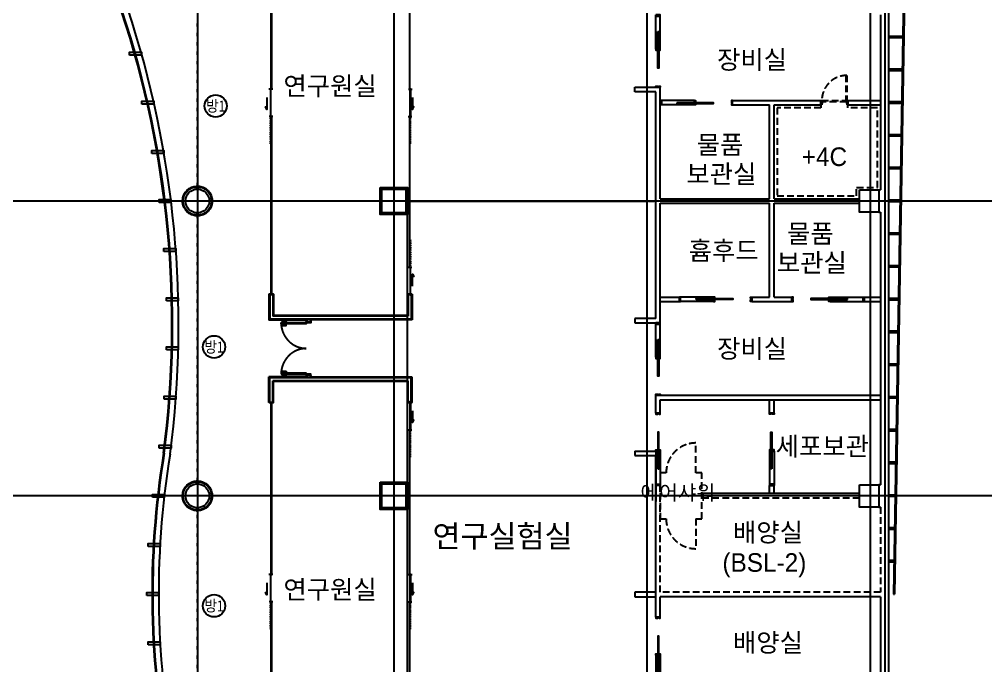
# Model space of a CAD drawing. Header units: metres. Extents: x 630750 to 860239, y 578133 to 726633.
# Drawn here: x 741923 to 774389, y 627208 to 648910 of the extents above; entities that cross this region are included whole.
import ezdxf
from ezdxf.enums import TextEntityAlignment as Align

# ---------------------------------------------------------------- set-up
doc = ezdxf.new("R2010")
doc.units = ezdxf.units.M
doc.header["$LTSCALE"] = 300
for name, pattern in [('DASHDOT', [25.4, 12.7, -6.35, 0, -6.35]), ('HID1', [0.375, 0.25, -0.125]), ('HIDDEN', [2, 1, -1]), ('HIDDEN-1', [1.4, 0.35, -0.7, 0.35]), ('HIDDEN2', [0.1875, 0.125, -0.0625]), ('업무시설_xr-base$0$CONTINOUS', [0])]:
    doc.linetypes.add(name, pattern=pattern)
for name, color, linetype in [('A-AL', 6, 'Continuous'), ('A-CEN-1', 1, 'Continuous'), ('A-CON', 2, 'Continuous'), ('A-DOR', 4, 'Continuous'), ('A-TXT', 3, 'Continuous'), ('A-WAL-DW', 7, 'Continuous'), ('A-WIN-GLASS', 4, 'Continuous'), ('fire shutter', 2, 'Continuous'), ('INT', 117, 'Continuous'), ('KUK-DOOR', 4, 'Continuous'), ('KUK-DOOR-FRAME', 4, 'Continuous'), ('KUK-WALL-DRYWALL', 4, 'Continuous'), ('KUK-WALL-FIN 1', 30, 'Continuous'), ('KUK-WINDOW', 4, 'Continuous'), ('블럭', 7, 'Continuous'), ('외장그레이팅', 4, 'Continuous'), ('특수설계 영역', 225, 'Continuous'), ('프레임', 5, 'Continuous')]:
    doc.layers.add(name, color=color, linetype=linetype)
doc.layers.add('area', color=7, linetype='Continuous', true_color=0xc0a0de)
doc.layers.add('tel 1구', color=7, linetype='Continuous', lineweight=5, true_color=0x0074cb)
doc.styles.add('TEXT', font='')
doc.styles.add('돋움', font='')
doc.styles.get('TEXT').set_extended_font_data('DotumChe')
doc.styles.get('돋움').set_extended_font_data('Dotum')

# ---------------------------------------------------------------- blocks, each defined once
blk = doc.blocks.new('미닫이문1200')
at = {"layer": 'A-DOR'}
blk.add_line((1280, -150), (2390, -150), dxfattribs=at)
for points in [[(0, 0), (40, 0), (40, -65), (20, -65), (20, -115), (40, -115), (40, -150), (0, -150)], [(1280, 0), (1240, 0), (1240, -65), (1280, -65)], [(2430, 0), (2390, 0), (2390, 0), (2390, 0), (2390, 0), (2390, 0), (2390, -150), (2430, -150)], [(1870, -75), (1870, -105), (640, -105), (640, -75)], [(1280, -115), (1240, -115), (1240, -150), (1280, -150)]]:
    blk.add_lwpolyline(points, close=True, dxfattribs=at)
at = {"layer": 'A-WAL-DW'}
blk.add_line((1280, 0), (2430, 0), dxfattribs=at)

msp = doc.modelspace()

# ---------------------------------------------------------------- linework, layer by layer
at = {"elevation": 0}
for points in [[(745626.4, 647710.2), (745626.4, 647810.2), (746026.4, 647810.2), (746026.4, 647710.2)], [(746043.3, 646058.7), (746043.3, 646158.7), (746443.3, 646158.7), (746443.3, 646058.7)], [(746373.3, 644409.5), (746373.3, 644509.5), (746773.3, 644509.5), (746773.3, 644409.5)], [(746618.8, 642760.2), (746618.8, 642860.2), (747018.8, 642860.2), (747018.8, 642760.2)], [(746781.7, 641110.2), (746781.7, 641210.2), (747181.7, 641210.2), (747181.7, 641110.2)], [(746863.1, 639460.2), (746863.1, 639560.2), (747263.1, 639560.2), (747263.1, 639460.2)], [(746863.8, 637810.2), (746863.8, 637910.2), (747263.8, 637910.2), (747263.8, 637810.2)], [(746783.7, 636160.2), (746783.7, 636260.2), (747183.7, 636260.2), (747183.7, 636160.2)], [(746622.2, 634510.2), (746622.2, 634610.2), (747022.2, 634610.2), (747022.2, 634510.2)], [(746394.1, 632860.2), (746394.1, 632960.2), (746794.1, 632960.2), (746794.1, 632860.2)], [(746251.7, 631210.2), (746251.7, 631310.2), (746651.7, 631310.2), (746651.7, 631210.2)], [(746204.4, 629560.2), (746204.4, 629660.2), (746604.4, 629660.2), (746604.4, 629560.2)], [(746251.7, 627910.1), (746251.7, 628010.1), (746651.7, 628010.1), (746651.7, 627910.1)]]:
    msp.add_lwpolyline(points, close=True, dxfattribs=at)
at = {"layer": 'A-AL', "ltscale": 3}
msp.add_line((771124.4, 669180.2, 0), (771124.4, 613140.2, 0), dxfattribs=at)
at = {"layer": 'A-CEN-1', "linetype": 'Continuous'}
for p, q in [((747904.4, 706258.8, 0), (747904.4, 608420.8, 0)), ((747904.4, 706258.8, 0), (747904.4, 599969.6, 0)), ((754504.4, 706258.8, 0), (754504.4, 608420.8, 0)), ((754504.4, 706258.8, 0), (754504.4, 599969.6, 0)), ((763004.4, 706258.8, 0), (763004.4, 599969.6, 0)), ((763004.4, 706258.8, 0), (763004.4, 608420.8, 0)), ((770504.4, 706258.8, 0), (770504.4, 608420.8, 0)), ((770504.4, 706258.8, 0), (770504.4, 599969.6, 0)), ((796986.4, 642810.2, 0), (706331.8, 642810.2, 0)), ((796986.4, 632910.2, 0), (735004.4, 632910.2, 0))]:
    msp.add_line(p, q, dxfattribs=at)
at = {"layer": 'A-CON'}
for points in [[(754104.4, 643210.2), (754904.4, 643210.2), (754904.4, 642410.2), (754104.4, 642410.2)], [(754104.4, 633310.2), (754904.4, 633310.2), (754904.4, 632510.2), (754104.4, 632510.2)]]:
    msp.add_lwpolyline(points, close=True, dxfattribs=at)
at = {"layer": 'A-CON', "elevation": 0}
for points in [[(770154.4, 643185.2), (770804.4, 643185.2), (770804.4, 642435.2), (770154.4, 642435.2)], [(770154.4, 633285.2), (770804.4, 633285.2), (770804.4, 632535.2), (770154.4, 632535.2)]]:
    msp.add_lwpolyline(points, close=True, dxfattribs=at)
at = {"layer": 'A-CON'}
for centre in [(747904.4, 642810.2, 0), (747904.4, 632910.2, 0)]:
    msp.add_circle(centre, 400, dxfattribs=at)
at = {"layer": 'A-WAL-DW'}
for p, q in [((771004.4, 669180.2, 0), (771004.4, 613140.2, 0)), ((770854.4, 649060.2, 0), (770854.4, 643185.2, 0)), ((762604.2, 646630.2, 0), (763454.4, 646630.2, 0)), ((762604.2, 646480.2, 0), (762604.2, 646630.2, 0)), ((763304.4, 646480.2, 0), (762604.2, 646480.2, 0)), ((763304.2, 642885.3, 0), (763304.2, 646480.2, 0)), ((763304.4, 638865.2, 0), (763304.4, 646480.2, 0)), ((763454.4, 642885.2, 0), (763454.2, 646630.2, 0)), ((765884.4, 646035.2, 0), (765884.4, 646185.2, 0)), ((765884.4, 646185.2, 0), (768854.4, 646185.2, 0)), ((768854.4, 646185.2, 0), (768854.4, 646035.2, 0)), ((769754.4, 646185.2, 0), (770854.4, 646185.2, 0)), ((769754.4, 646185.2, 0), (769754.4, 646035.2, 0)), ((765884.4, 646035.2, 0), (767129.4, 646035.2, 0)), ((767129.4, 642885.2, 0), (767129.4, 646035.2, 0)), ((767279.4, 642885.2, 0), (767279.4, 646035.3, 0)), ((767279.4, 646035.2, 0), (768854.4, 646035.2, 0)), ((769754.4, 646035.2, 0), (770854.4, 646035.2, 0)), ((770154.4, 642885.2, 0), (770154.4, 643160.2, 0)), ((770804.4, 643185.2, 0), (770854.4, 643185.2, 0)), ((770804.4, 643185.2, 0), (770854.4, 643185.2, 0)), ((763454.4, 642885.2, 0), (767129.4, 642885.2, 0)), ((767279.4, 642885.2, 0), (770154.4, 642885.2, 0)), ((763304.4, 638865.2, 0), (763304.4, 642735.2, 0)), ((763454.4, 638715.2, 0), (763454.4, 642735.2, 0)), ((763454.4, 642735.2, 0), (767129.4, 642735.2, 0)), ((767129.4, 639580.1, 0), (767129.4, 642735.2, 0)), ((767279.4, 642735.2, 0), (770154.4, 642735.2, 0)), ((767279.4, 639580.1, 0), (767279.4, 642735.2, 0)), ((770804.4, 642435.2, 0), (770854.4, 642435.2, 0)), ((770854.4, 642435.2, 0), (770854.4, 633285.2, 0)), ((763454.4, 639580.1, 0), (764099.4, 639580.1, 0)), ((764099.4, 639430.1, 0), (764099.4, 639580.1, 0)), ((766529.4, 639430.1, 0), (766529.4, 639580.1, 0)), ((766529.4, 639580.1, 0), (767129.4, 639580.1, 0)), ((767279.4, 639580.1, 0), (767879.4, 639580.1, 0)), ((767879.4, 639430.1, 0), (767879.4, 639580.1, 0)), ((769159.4, 639430.1, 0), (769159.4, 639580.1, 0)), ((769159.4, 639580.1, 0), (770854.4, 639580.1, 0)), ((763454.4, 639430.1, 0), (764099.4, 639430.1, 0)), ((766529.4, 639430.1, 0), (767879.4, 639430.1, 0)), ((769159.4, 639430.1, 0), (770854.4, 639430.1, 0)), ((762604.4, 638865.2, 0), (762604.4, 638715.2, 0)), ((763304.4, 638865.2, 0), (762604.4, 638865.2, 0)), ((762604.4, 638715.2, 0), (763454.4, 638715.2, 0)), ((763304.4, 636285.2, 0), (770854.4, 636285.2, 0)), ((763304.4, 635690.2, 0), (763304.4, 636285.2, 0)), ((763454.4, 636135.2, 0), (770854.4, 636135.2, 0)), ((763454.4, 635690.2, 0), (763454.4, 636135.2, 0)), ((767129.4, 635690.2, 0), (767129.4, 636135.2, 0)), ((767279.4, 635690.2, 0), (767279.4, 636135.2, 0)), ((763304.4, 635690.2, 0), (763454.4, 635690.2, 0)), ((767279.4, 635690.2, 0), (767129.4, 635690.2, 0)), ((762604.4, 634410.2, 0), (763304.4, 634410.2, 0)), ((762604.4, 634410.2, 0), (762604.4, 634260.2, 0)), ((762604.4, 634260.2, 0), (763304.4, 634260.2, 0)), ((763304.4, 629671.5, 0), (763304.4, 634260.2, 0)), ((763304.4, 629671.5, 0), (763304.4, 634260.2, 0)), ((763304.4, 628840.2, 0), (763304.4, 633260.2, 0)), ((763454.4, 633260.2, 0), (763304.4, 633260.2, 0)), ((767129.4, 632985.2, 0), (767129.4, 633260.2, 0)), ((767129.4, 633260.2, 0), (767279.4, 633260.2, 0)), ((767279.4, 632985.2, 0), (767279.4, 633260.2, 0)), ((770854.4, 633285.2, 0), (770804.4, 633285.2, 0)), ((770804.4, 633285.2, 0), (770854.4, 633285.2, 0)), ((770154.4, 632985.2, 0), (764854.4, 632985.2, 0)), ((762604.4, 629671.5, 0), (762604.4, 629521.5, 0)), ((763304.4, 629671.5, 0), (762604.4, 629671.5, 0)), ((762604.4, 629521.5, 0), (763304.4, 629521.5, 0)), ((763454.4, 628840.2, 0), (763454.4, 629521.5, 0)), ((770854.4, 629521.5, 0), (763454.4, 629521.5, 0)), ((770854.4, 629521.5, 0), (770854.4, 626685.2, 0)), ((763304.4, 628840.2, 0), (763454.4, 628840.2, 0))]:
    msp.add_line(p, q, dxfattribs=at)
at = {"layer": 'A-WAL-DW', "linetype": 'HIDDEN2', "ltscale": 5}
msp.add_line((754904.4, 642810.2, 0), (763304.2, 642810.2, 0), dxfattribs=at)
at = {"layer": 'A-WIN-GLASS'}
for centre, radius, start, end in [((713533.6, 638671.5, 0), 33516, 352.57391, 18.26574), ((713533.6, 638671.5, 0), 33540, 352.57391, 18.2664), ((775404.4, 629610.2, 0), 29024, 170.60672, 191.6307), ((775404.4, 629610.2, 0), 29000, 170.60672, 191.63167)]:
    msp.add_arc(centre, radius, start, end, dxfattribs=at)
at = {"layer": 'A-WIN-GLASS', "color": 9}
for centre, radius, start, end in [((713533.6, 638671.5, 0), 33740, 352.57391, 18.30171), ((775404.4, 629610.2, 0), 28800, 170.60672, 191.63979)]:
    msp.add_arc(centre, radius, start, end, dxfattribs=at)
at = {"layer": 'area', "ltscale": 0.7}
msp.add_lwpolyline([(754959.4, 642810.2), (763004.4, 642810.2), (763004.4, 624760.2), (754959.4, 624760.2)], close=True, dxfattribs=at)
at = {"layer": 'fire shutter', "color": 2, "linetype": 'HIDDEN-1', "elevation": 0}
for points in [[(747904.4, 643310.2), (747904.4, 648910.2)], [(747904.4, 633410.2), (747904.4, 642310.2)], [(747904.4, 626810.2), (747904.4, 632410.2)]]:
    msp.add_lwpolyline(points, dxfattribs=at)
at = {"layer": 'fire shutter', "elevation": 0}
for points in [[(747934.4, 643240.2), (747874.4, 643240.2), (747874.4, 643310.2), (747934.4, 643310.2)], [(747934.4, 642380.2), (747874.4, 642380.2), (747874.4, 642310.2), (747934.4, 642310.2)], [(747934.4, 633340.2), (747874.4, 633340.2), (747874.4, 633410.2), (747934.4, 633410.2)], [(747934.4, 632480.2), (747874.4, 632480.2), (747874.4, 632410.2), (747934.4, 632410.2)]]:
    msp.add_lwpolyline(points, close=True, dxfattribs=at)
at = {"layer": 'INT', "linetype": 'HID1', "ltscale": 3}
for centre in [(747904.4, 642810.2, 0), (747904.4, 632910.2, 0)]:
    msp.add_circle(centre, 500, dxfattribs=at)
at = {"layer": 'KUK-DOOR', "color": 1, "ltscale": 30, "elevation": 0}
for points in [[(750235.5, 646286.7), (750235.5, 645887.1), (750189.8, 645969.1), (750235.5, 645969.1)], [(755130.2, 646286.7), (755130.2, 645887.1), (755176, 645969.1), (755130.2, 645969.1)], [(755130.2, 639953.8), (755130.2, 640353.4), (755176, 640271.3), (755130.2, 640271.3)], [(755130.2, 635766.7), (755130.2, 635367.1), (755176, 635449.1), (755130.2, 635449.1)], [(750235.5, 629986.6), (750235.5, 629587.1), (750189.8, 629669.1), (750235.5, 629669.1)], [(755130.2, 629986.6), (755130.2, 629587.1), (755176, 629669.1), (755130.2, 629669.1)]]:
    msp.add_lwpolyline(points, dxfattribs=at)
at = {"layer": 'KUK-DOOR', "color": 5, "linetype": 'HIDDEN', "ltscale": 0.1, "elevation": 0}
for points in [[(750364.4, 645670.2), (750374.4, 645670.2), (750374.4, 644730.2), (750364.4, 644730.2)], [(750364.4, 629370.2), (750374.4, 629370.2), (750374.4, 628430.2), (750364.4, 628430.2)]]:
    msp.add_lwpolyline(points, close=True, dxfattribs=at)
at = {"layer": 'KUK-DOOR', "color": 5, "linetype": 'HIDDEN', "ltscale": 0.1}
for points in [[(755064.4, 645670.2), (755054.4, 645670.2), (755054.4, 644730.2), (755064.4, 644730.2)], [(755064.4, 640570.2), (755054.4, 640570.2), (755054.4, 641510.2), (755064.4, 641510.2)], [(755064.4, 635150.2), (755054.4, 635150.2), (755054.4, 634210.2), (755064.4, 634210.2)], [(755064.4, 629370.2), (755054.4, 629370.2), (755054.4, 628430.2), (755064.4, 628430.2)]]:
    msp.add_lwpolyline(points, close=True, dxfattribs=at)
at = {"layer": 'KUK-DOOR'}
for points in [[(750719.4, 638730.2), (751554.4, 638730.2), (751554.4, 638690.2), (750719.4, 638690.2)], [(750719.4, 636990.2), (751554.4, 636990.2), (751554.4, 637030.2), (750719.4, 637030.2)]]:
    msp.add_lwpolyline(points, close=True, dxfattribs=at)
at = {"layer": 'KUK-DOOR', "color": 251, "elevation": -9848.1}
for points in [[(750756.9, 638730.2), (750756.9, 638740.2), (750769.4, 638740.2), (750769.4, 638788.2, -0.4660446), (750773, 638791.2), (750884.9, 638791.2, -0.4142136), (750886.9, 638789.2), (750886.9, 638775.2, -0.4142136), (750884.9, 638773.2), (750792.4, 638771.2, 0.4270096), (750789.4, 638768), (750789.4, 638740.2), (750801.9, 638740.2), (750801.9, 638730.2), (750756.9, 638730.2), (750756.9, 638740.2), (750789.4, 638740.2)], [(750756.9, 638690.2), (750756.9, 638680.2), (750769.4, 638680.2), (750769.4, 638632.2, 0.4660446), (750773, 638629.2), (750884.9, 638629.2, 0.4142136), (750886.9, 638631.2), (750886.9, 638645.3, 0.4142136), (750884.9, 638647.3), (750792.4, 638649.2, -0.4270096), (750789.4, 638652.5), (750789.4, 638680.2), (750801.9, 638680.2), (750801.9, 638690.2), (750756.9, 638690.2), (750756.9, 638680.2), (750789.4, 638680.2)], [(750756.9, 637030.2), (750756.9, 637040.2), (750769.4, 637040.2), (750769.4, 637088.2, -0.4660446), (750773, 637091.2), (750884.9, 637091.2, -0.4142136), (750886.9, 637089.2), (750886.9, 637075.2, -0.4142136), (750884.9, 637073.2), (750792.4, 637071.2, 0.4270096), (750789.4, 637068), (750789.4, 637040.2), (750801.9, 637040.2), (750801.9, 637030.2), (750756.9, 637030.2), (750756.9, 637040.2), (750789.4, 637040.2)], [(750756.9, 636990.2), (750756.9, 636980.2), (750769.4, 636980.2), (750769.4, 636932.2, 0.4660446), (750773, 636929.2), (750884.9, 636929.2, 0.4142136), (750886.9, 636931.2), (750886.9, 636945.3, 0.4142136), (750884.9, 636947.3), (750792.4, 636949.2, -0.4270096), (750789.4, 636952.5), (750789.4, 636980.2), (750801.9, 636980.2), (750801.9, 636990.2), (750756.9, 636990.2), (750756.9, 636980.2), (750789.4, 636980.2)]]:
    msp.add_lwpolyline(points, format="xyb", dxfattribs=at)
at = {"layer": 'KUK-DOOR', "color": 1, "linetype": 'DASHDOT'}
for centre, start, end in [((751577.7, 638718.7), 181.90038, 268.44376), ((751577.7, 637001.8), 91.55624, 178.09962)]:
    msp.add_arc(centre, 858.8, start, end, dxfattribs=at)
at = {"layer": 'KUK-DOOR-FRAME'}
for points in [[(751554.4, 638760.2), (751714.4, 638760.2), (751714.4, 638720.2), (751596.4, 638720.2), (751596.4, 638730.2), (751554.4, 638730.2), (751554.4, 638760.2)], [(751554.4, 636960.2), (751714.4, 636960.2), (751714.4, 637000.2), (751596.4, 637000.2), (751596.4, 636990.2), (751554.4, 636990.2), (751554.4, 636960.2)]]:
    msp.add_lwpolyline(points, dxfattribs=at)
at = {"layer": 'KUK-WALL-DRYWALL'}
for p, q in [((750339.4, 639678.6), (750339.4, 638845.2)), ((750439.4, 639678.6), (750439.4, 638945.2)), ((754989.4, 639678.6), (754989.4, 638945.2)), ((755089.4, 639678.6), (755089.4, 638845.2)), ((754989.4, 638945.2, 0), (750439.4, 638945.2)), ((755089.4, 638845.2), (750339.4, 638845.2)), ((751589.4, 638845.2), (751589.4, 638760.2)), ((751689.4, 638845.2), (751689.4, 638760.2)), ((750339.4, 636041.8), (750339.4, 636875.2)), ((755089.4, 636875.2), (750339.4, 636875.2)), ((750439.4, 636041.8), (750439.4, 636775.2)), ((754989.4, 636775.2, 0), (750439.4, 636775.2)), ((751589.4, 636960.2), (751589.4, 636875.2)), ((751689.4, 636960.2), (751689.4, 636875.2)), ((754989.4, 636041.8), (754989.4, 636775.2)), ((755089.4, 636041.8), (755089.4, 636875.2))]:
    msp.add_line(p, q, dxfattribs=at)
for points in [[(754074.4, 643240.2), (754934.4, 643240.2), (754934.4, 642380.2), (754074.4, 642380.2)], [(754074.4, 633340.2), (754934.4, 633340.2), (754934.4, 632480.2), (754074.4, 632480.2)]]:
    msp.add_lwpolyline(points, close=True, dxfattribs=at)
for centre in [(747904.4, 642810.2), (747904.4, 632910.2)]:
    msp.add_circle(centre, 475, dxfattribs=at)
at = {"layer": 'KUK-WALL-FIN 1'}
for p, q in [((750304.4, 639680.2), (750304.4, 638810.2)), ((750314.4, 639680.2), (750304.4, 639680.2)), ((750464.4, 639670.2), (750464.4, 638970.2)), ((750464.4, 639670.2), (750464.4, 638970.2)), ((750464.4, 639652.5), (750464.4, 638952.5)), ((754964.4, 639670.2), (754964.4, 638970.2)), ((755114.4, 639680.2), (755124.4, 639680.2)), ((755124.4, 639680.2), (755124.4, 638820.2)), ((754964.4, 638970.2, 0), (750464.4, 638970.2)), ((754964.4, 638970.2, 0), (750464.4, 638970.2)), ((754964.4, 638970.2, 0), (750464.4, 638970.2)), ((751554.4, 638810.2), (750304.4, 638810.2)), ((751554.4, 638810.2), (751554.4, 638770.2)), ((751714.4, 638820.2), (751714.4, 638770.2)), ((755124.4, 638820.2, 0), (751714.4, 638820.2, 0)), ((750304.4, 636040.2), (750304.4, 636910.2)), ((751554.4, 636910.2), (750304.4, 636910.2)), ((750464.4, 636050.2), (750464.4, 636750.2)), ((754964.4, 636750.2, 0), (750464.4, 636750.2)), ((751554.4, 636950.2), (751554.4, 636910.2)), ((751714.4, 636950.2), (751714.4, 636900.2)), ((755124.4, 636900.2, 0), (751714.4, 636900.2, 0)), ((754964.4, 636050.2), (754964.4, 636750.2)), ((755124.4, 636040.2), (755124.4, 636900.2)), ((750314.4, 636040.2), (750304.4, 636040.2)), ((755114.4, 636040.2), (755124.4, 636040.2))]:
    msp.add_line(p, q, dxfattribs=at)
for points in [[(754049.4, 643265.2), (754959.4, 643265.2), (754959.4, 642355.2), (754049.4, 642355.2)], [(754049.4, 633365.2), (754959.4, 633365.2), (754959.4, 632455.2), (754049.4, 632455.2)]]:
    msp.add_lwpolyline(points, close=True, dxfattribs=at)
at = {"layer": 'KUK-WALL-FIN 1', "color": 3}
for points in [[(750337.8, 639645.2), (750337.8, 639670.2), (750314.4, 639670.2), (750314.4, 639680.2), (750379.4, 639680.2)], [(750377.8, 639678.6), (750316, 639678.6), (750316, 639671.8), (750339.4, 639671.8), (750339.4, 639645.2), (750337.8, 639645.2)], [(750377.8, 639678.6), (750377.8, 639668.6), (750401, 639668.6), (750401, 639678.6)], [(750379.4, 639680.2), (750379.4, 639670.2), (750399.4, 639670.2), (750399.4, 639680.2)], [(750399.4, 639680.2), (750464.4, 639680.2), (750464.4, 639670.2), (750441, 639670.2), (750441, 639645.2), (750439.4, 639645.2), (750439.4, 639671.8), (750462.8, 639671.8), (750462.8, 639678.6), (750401, 639678.6)], [(755029.4, 639680.2), (754964.4, 639680.2), (754964.4, 639670.2), (754987.8, 639670.2), (754987.8, 639645.2), (754989.4, 639645.2), (754989.4, 639671.8), (754966, 639671.8), (754966, 639678.6), (755027.8, 639678.6)], [(755071, 639678.6), (755071, 639658.6), (755027.8, 639658.6), (755027.8, 639678.6)], [(755069.4, 639680.2), (755069.4, 639660.2), (755029.4, 639660.2), (755029.4, 639680.2)], [(755091, 639645.2), (755091, 639670.2), (755114.4, 639670.2), (755114.4, 639680.2), (755069.4, 639680.2)], [(755071, 639678.6), (755112.8, 639678.6), (755112.8, 639671.8), (755089.4, 639671.8), (755089.4, 639645.2), (755091, 639645.2)], [(750337.8, 636075.2), (750337.8, 636050.2), (750314.4, 636050.2), (750314.4, 636040.2), (750379.4, 636040.2)], [(750377.8, 636041.8), (750316, 636041.8), (750316, 636048.6), (750339.4, 636048.6), (750339.4, 636075.2), (750337.8, 636075.2)], [(750377.8, 636041.8), (750377.8, 636051.8), (750401, 636051.8), (750401, 636041.8)], [(750379.4, 636040.2), (750379.4, 636050.2), (750399.4, 636050.2), (750399.4, 636040.2)], [(750399.4, 636040.2), (750464.4, 636040.2), (750464.4, 636050.2), (750441, 636050.2), (750441, 636075.2), (750439.4, 636075.2), (750439.4, 636048.6), (750462.8, 636048.6), (750462.8, 636041.8), (750401, 636041.8)], [(755029.4, 636040.2), (754964.4, 636040.2), (754964.4, 636050.2), (754987.8, 636050.2), (754987.8, 636075.2), (754989.4, 636075.2), (754989.4, 636048.6), (754966, 636048.6), (754966, 636041.8), (755027.8, 636041.8)], [(755071, 636041.8), (755071, 636061.8), (755027.8, 636061.8), (755027.8, 636041.8)], [(755069.4, 636040.2), (755069.4, 636060.2), (755029.4, 636060.2), (755029.4, 636040.2)], [(755091, 636075.2), (755091, 636050.2), (755114.4, 636050.2), (755114.4, 636040.2), (755069.4, 636040.2)], [(755071, 636041.8), (755112.8, 636041.8), (755112.8, 636048.6), (755089.4, 636048.6), (755089.4, 636075.2), (755091, 636075.2)]]:
    msp.add_lwpolyline(points, dxfattribs=at)
at = {"layer": 'KUK-WALL-FIN 1', "linetype": '업무시설_xr-base$0$CONTINOUS'}
for points in [[(751554.4, 638770.2), (751564.4, 638770.2), (751564.4, 638760.2), (751554.4, 638760.2)], [(751714.4, 638770.2), (751704.4, 638770.2), (751704.4, 638760.2), (751714.4, 638760.2)], [(751554.4, 636960.2), (751564.4, 636960.2), (751564.4, 636950.2), (751554.4, 636950.2)], [(751714.4, 636960.2), (751704.4, 636960.2), (751704.4, 636950.2), (751714.4, 636950.2)]]:
    msp.add_lwpolyline(points, dxfattribs=at)
at = {"layer": 'KUK-WALL-FIN 1'}
for centre in [(747904.4, 642810.2), (747904.4, 632910.2)]:
    msp.add_circle(centre, 500, dxfattribs=at)
at = {"layer": 'KUK-WINDOW', "color": 1, "linetype": '업무시설_xr-base$0$CONTINOUS'}
for p, q in [((750434.8, 646570.2), (750311.2, 646570.2)), ((754994, 646570.2), (755117.6, 646570.2)), ((750444.8, 645650.2), (750321.2, 645650.2)), ((754984, 645650.2), (755107.6, 645650.2)), ((754984, 640590.2), (755107.6, 640590.2)), ((754984, 635130.2), (755107.6, 635130.2)), ((750434.8, 630270.2), (750311.2, 630270.2)), ((754994, 630270.2), (755117.6, 630270.2)), ((750444.8, 629350.2), (750321.2, 629350.2)), ((754984, 629350.2), (755107.6, 629350.2))]:
    msp.add_line(p, q, dxfattribs=at)
at = {"layer": 'KUK-WINDOW', "linetype": '업무시설_xr-base$0$CONTINOUS', "elevation": 0}
for points in [[(750384.4, 652550.2), (750394.4, 652550.2), (750394.4, 646560.2), (750384.4, 646560.2)], [(750364.4, 645640.2), (750374.4, 645640.2), (750374.4, 646580.2), (750364.4, 646580.2)], [(750384.4, 645660.2), (750394.4, 645660.2), (750394.4, 639670.2), (750384.4, 639670.2)], [(750384.4, 636050.2), (750394.4, 636050.2), (750394.4, 630260.2), (750384.4, 630260.2)], [(750364.4, 629340.2), (750374.4, 629340.2), (750374.4, 630280.2), (750364.4, 630280.2)], [(750384.4, 629360.2), (750394.4, 629360.2), (750394.4, 623100.2), (750384.4, 623100.2)]]:
    msp.add_lwpolyline(points, close=True, dxfattribs=at)
at = {"layer": 'KUK-WINDOW', "linetype": '업무시설_xr-base$0$CONTINOUS'}
for points in [[(755044.4, 651640.2), (755034.4, 651640.2), (755034.4, 646560.2), (755044.4, 646560.2)], [(755064.4, 645640.2), (755054.4, 645640.2), (755054.4, 646580.2), (755064.4, 646580.2)], [(755044.4, 645660.2), (755034.4, 645660.2), (755034.4, 640580.2), (755044.4, 640580.2)], [(755064.4, 640600.2), (755054.4, 640600.2), (755054.4, 639660.2), (755064.4, 639660.2)], [(755064.4, 635120.2), (755054.4, 635120.2), (755054.4, 636060.2), (755064.4, 636060.2)], [(755044.4, 635140.2), (755034.4, 635140.2), (755034.4, 630260.2), (755044.4, 630260.2)], [(755064.4, 629340.2), (755054.4, 629340.2), (755054.4, 630280.2), (755064.4, 630280.2)], [(755044.4, 629360.2), (755034.4, 629360.2), (755034.4, 624850.2), (755044.4, 624850.2)]]:
    msp.add_lwpolyline(points, close=True, dxfattribs=at)
at = {"layer": '블럭', "color": 1}
for centre in [(748519.6, 646001.4, 0), (748465.2, 637910.2, 0), (748465.2, 629218.5, 0)]:
    msp.add_circle(centre, 375, dxfattribs=at)
at = {"layer": '외장그레이팅'}
for p, q in [((771958.4, 669210.7, 0), (771294.4, 629610.8, 0)), ((771988.4, 669210.2, 0), (771324.4, 629610.3, 0)), ((771294.4, 629610.8, 0), (771324.4, 629610.3, 0))]:
    msp.add_line(p, q, dxfattribs=at)
at = {"layer": '특수설계 영역', "linetype": 'HID1', "ltscale": 3}
for p, q in [((769694.4, 647025.2, 0), (769694.4, 646185.2, 0)), ((769724.4, 647025.2, 0), (769694.4, 647025.2, 0)), ((769724.4, 647025.2, 0), (769724.4, 646185.2, 0)), ((769724.4, 646185.2, 0), (769694.4, 646185.2, 0)), ((767379.4, 645935.3, 0), (767379.4, 642985.2, 0)), ((768854.4, 645935.2, 0), (767379.4, 645935.2, 0)), ((768854.4, 646035.2, 0), (768854.4, 645935.2, 0)), ((769754.4, 645935.2, 0), (769754.4, 646035.2, 0)), ((770754.6, 645935.2, 0), (769754.4, 645935.2, 0)), ((770754.6, 643260.4, 0), (770754.6, 645935.3, 0)), ((770054.6, 643260.4, 0), (770754.6, 643260.4, 0)), ((770054.6, 642985.2, 0), (770054.6, 643260.4, 0)), ((767379.4, 642985.2, 0), (770054.6, 642985.2, 0)), ((764654.4, 633685.2, 0), (764654.4, 634685.2, 0)), ((763454.4, 629671.5, 0), (763454.4, 633260.2, 0)), ((764854.4, 632985.2, 0), (764854.4, 632835.2, 0)), ((770154.4, 632835.2, 0), (764854.4, 632835.2, 0)), ((770854.4, 632535.2, 0), (770804.4, 632535.2, 0)), ((770804.4, 632535.2, 0), (770854.4, 632535.2, 0)), ((770854.4, 632535.2, 0), (770854.4, 629671.5, 0)), ((764654.4, 632135.2, 0), (764654.4, 631135.2, 0)), ((770854.4, 629671.5, 0), (763454.4, 629671.5, 0))]:
    msp.add_line(p, q, dxfattribs=at)
at = {"layer": '특수설계 영역', "linetype": 'HID1', "ltscale": 3, "elevation": 0}
for points in [[(768854.4, 646035.2), (768854.4, 646185.2), (768884.4, 646185.2), (768884.4, 646140.2), (768899.4, 646140.2), (768899.4, 646080.2), (768884.4, 646080.2), (768884.4, 646035.2)], [(769754.4, 646035.2), (769754.4, 646185.2), (769724.4, 646185.2), (769724.4, 646140.2), (769709.4, 646140.2), (769709.4, 646080.2), (769724.4, 646080.2), (769724.4, 646035.2)]]:
    msp.add_lwpolyline(points, close=True, dxfattribs=at)
for points in [[(768884.4, 646185.2), (769724.4, 646185.2)], [(769709.4, 646140.2), (768899.4, 646140.2)], [(763654.4, 633685.2), (763454.4, 633685.2), (763454.4, 632135.2), (763654.4, 632135.2)], [(764654.4, 632135.2), (764854.4, 632135.2), (764854.4, 633685.2), (764654.4, 633685.2)]]:
    msp.add_lwpolyline(points, dxfattribs=at)
at = {"layer": '특수설계 영역', "linetype": 'HID1', "ltscale": 3}
for centre, radius, start, end in [((769724.4, 646185.2, 0), 840, 90, 180), ((764654.4, 633685.2, 0), 1000, 90, 180), ((764654.4, 632135.2, 0), 1000, 180, 270)]:
    msp.add_arc(centre, radius, start, end, dxfattribs=at)
at = {"layer": '프레임'}
for p, q in [((771608.4, 648335.2, 0), (771124.4, 648335.2, 0)), ((771607.5, 648285.2, 0), (771124.4, 648285.2, 0)), ((771589.9, 647235.2, 0), (771124.4, 647235.2, 0)), ((771589.1, 647185.2, 0), (771124.4, 647185.2, 0)), ((771571.5, 646135.2, 0), (771124.4, 646135.2, 0)), ((771570.6, 646085.2, 0), (771124.4, 646085.2, 0)), ((771553, 645035.2, 0), (771124.4, 645035.2, 0)), ((771552.2, 644985.2, 0), (771124.4, 644985.2, 0)), ((771534.6, 643935.2, 0), (771124.4, 643935.2, 0)), ((771533.8, 643885.2, 0), (771124.4, 643885.2, 0)), ((771516.2, 642835.2, 0), (771124.4, 642835.2, 0)), ((771515.3, 642785.2, 0), (771124.4, 642785.2, 0)), ((771497.7, 641735.2, 0), (771124.4, 641735.2, 0)), ((771496.9, 641685.2, 0), (771124.4, 641685.2, 0)), ((771479.3, 640635.2, 0), (771124.4, 640635.2, 0)), ((771478.4, 640585.2, 0), (771124.4, 640585.2, 0)), ((771460.8, 639535.2, 0), (771124.4, 639535.2, 0)), ((771460, 639485.2, 0), (771124.4, 639485.2, 0)), ((771442.4, 638435.2, 0), (771124.4, 638435.2, 0)), ((771441.5, 638385.2, 0), (771124.4, 638385.2, 0)), ((771423.9, 637335.2, 0), (771124.4, 637335.2, 0)), ((771423.1, 637285.2, 0), (771124.4, 637285.2, 0)), ((771405.5, 636235.2, 0), (771124.4, 636235.2, 0)), ((771404.6, 636185.2, 0), (771124.4, 636185.2, 0)), ((771387, 635135.2, 0), (771124.4, 635135.2, 0)), ((771386.2, 635085.2, 0), (771124.4, 635085.2, 0)), ((771368.6, 634035.2, 0), (771124.4, 634035.2, 0)), ((771367.8, 633985.2, 0), (771124.4, 633985.2, 0)), ((771350.2, 632935.2, 0), (771124.4, 632935.2, 0)), ((771349.3, 632885.2, 0), (771124.4, 632885.2, 0)), ((771331.7, 631835.2, 0), (771124.4, 631835.2, 0)), ((771330.9, 631785.2, 0), (771124.4, 631785.2, 0)), ((771313.3, 630735.2, 0), (771124.4, 630735.2, 0)), ((771312.4, 630685.2, 0), (771124.4, 630685.2, 0))]:
    msp.add_line(p, q, dxfattribs=at)

# ---------------------------------------------------------------- block references
at = {"layer": 'tel 1구'}
for p, rotation in [((763304.4, 646630.2, 0), 90), ((766529.4, 639430.1, 0), 180), ((763304.4, 636285.2, 0), 90), ((767279.4, 635690.2, 0), 270)]:
    msp.add_blockref('미닫이문1200', p, dxfattribs=dict(at, rotation=rotation))
at = {"layer": 'tel 1구', "xscale": -1}
msp.add_blockref('미닫이문1200', (765884.4, 646185.2, 0), dxfattribs=at)
for p, rotation in [((767879.4, 639430.1, 0), 180), ((763304.4, 635690.2, 0), 90), ((763304.4, 628840.2, 0), 90)]:
    msp.add_blockref('미닫이문1200', p, dxfattribs=dict(at, rotation=rotation))

# ---------------------------------------------------------------- texts
at = {"layer": 'A-TXT', "color": 3, "style": '돋움'}
for s, height, rotation, p in [('장비실', 625, 0.00001, (765364.1, 647243.2, 0)), ('연구원실', 625, 0.00001, (750795.5, 646362.6, 0)), ('연구원실', 625, 0.00001, (750795.5, 646362.6, 0)), ('물품', 625, 0.00001, (764679.8, 644385.5, 0)), ('+4C', 625, 0.00001, (768211.4, 643984.7, 0)), ('+4C', 625, 0.00001, (768211.4, 643984.7, 0)), ('보관실', 625, 0.00001, (764334.8, 643404.3, 0)), ('물품', 625, 0.00001, (767715.7, 641404.4, 0)), ('흄후드', 625, 359.99999, (764410, 640831.1, 0)), ('흄후드', 625, 359.99999, (764410, 640831.1, 0)), ('보관실', 625, 0.00001, (767370.7, 640423.3, 0)), ('장비실', 625, 0.00001, (765364.1, 637542.8, 0)), ('장비실', 625, 0.00001, (765364.1, 637542.8, 0)), ('세포보관', 625, 0.00001, (767332.5, 634263, 0)), ('세포보관', 625, 0.00001, (767332.5, 634263, 0)), ('에어샤워', 500, 0.00001, (762789.9, 632767.8, 0)), ('에어샤워', 500, 0.00001, (762789.9, 632767.8, 0)), ('연구실험실', 750, 0.00001, (755803.6, 631180.7, 0)), ('배양실', 625, 0.00001, (765900.2, 631370.1, 0)), ('(BSL-2)', 625, 0.00001, (765545.4, 630359.1, 0)), ('연구원실', 625, 0.00001, (750795.5, 629452.1, 0)), ('연구원실', 625, 0.00001, (750795.5, 629452.1, 0)), ('배양실', 625, 0.00001, (765900.2, 627671.6, 0))]:
    msp.add_text(s, height=height, rotation=rotation, dxfattribs=at).set_placement(p)
at = {"layer": '블럭', "style": 'TEXT', "width": 0.9}
for p in [(748519.6, 646001.4, 0), (748465.2, 637910.2, 0), (748465.2, 629218.5, 0)]:
    msp.add_text('방1', height=375, dxfattribs=at).set_placement(p, align=Align.MIDDLE_CENTER)

doc.saveas('drawing.dxf')
